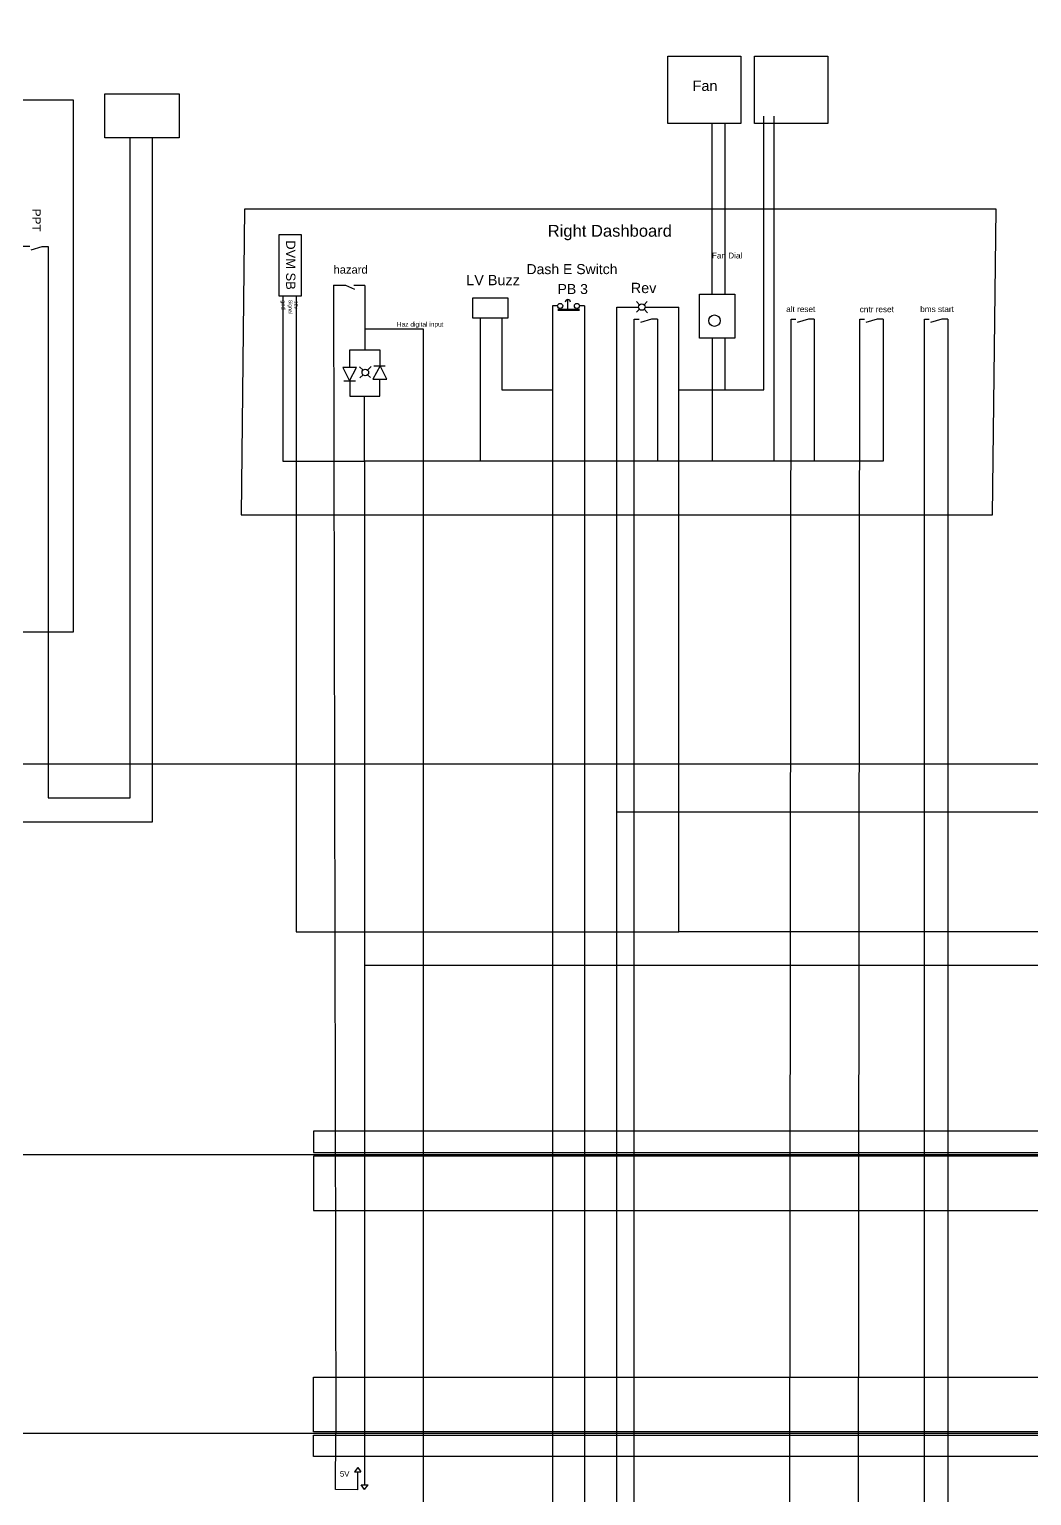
# Model space of a CAD drawing. Header units: inches. Extents: x -6006 to 7910, y 240 to 7918.
# Drawn here: x -4286 to -3545, y 3203 to 4287 of the extents above; entities that cross this region are included whole.
import ezdxf

# ---------------------------------------------------------------- set-up
doc = ezdxf.new("R2010")
doc.units = ezdxf.units.IN
doc.header["$MEASUREMENT"] = 0
doc.styles.get("Standard").update_dxf_attribs({"font": 'arial.ttf'})

msp = doc.modelspace()

# ---------------------------------------------------------------- linework, layer by layer
at = {"color": 3}
for p, q in [((-3781.2, 4091.2), (-3781.2, 4217.3)), ((-3735.4, 3967.6), (-3735.4, 4222.7)), ((-4098.5, 4089.5), (-4098.5, 3967.6)), ((-3952.6, 4073.3), (-3952.6, 3967.6)), ((-3825.9, 4072.7), (-3834.2, 4070.2)), ((-3821.5, 4072.7), (-3825.9, 4072.7)), ((-3821.5, 4072.7), (-3821.5, 3967.6)), ((-3705.7, 4072.7), (-3705.7, 3967.6)), ((-3654.9, 4072.7), (-3654.9, 3967.6)), ((-3781.2, 4046.2), (-3781.2, 3967.6)), ((-4038, 3967.6), (-4038, 4015.6)), ((-4098.5, 3967.6), (-4038, 3967.6)), ((-4038, 3249.4), (-4038, 3211.2))]:
    msp.add_line(p, q, dxfattribs=at)
at = {"color": 1}
for p, q in [((-3771.5, 4091.2), (-3771.5, 4217.3)), ((-4061, 4097.7), (-4061, 4097.7)), ((-4061, 4097.7), (-4059.3, 3249.4)), ((-4088.6, 4089.5), (-4088.6, 3619.9)), ((-3887.8, 4080.4), (-3887.8, 4087.1)), ((-3875.6, 4082.4), (-3879.2, 4082.4)), ((-4088.6, 3619.9), (-3805.8, 3619.9)), ((-4059.5, 3207.8), (-4059.3, 3249.4)), ((-4043.1, 3207.6), (-4043.1, 3220.8)), ((-4043.1, 3207.6), (-4059.5, 3207.8))]:
    msp.add_line(p, q, dxfattribs=at)
for p, q in [((-4037.8, 4097.6), (-4046.1, 4097.6)), ((-4037.8, 4097.6), (-4037.8, 4065.4)), ((-3830.8, 4081.6), (-3805.8, 4081.6)), ((-4037.8, 4065.4), (-4037.8, 4049.6)), ((-3724.8, 2119.6), (-3722.9, 4072.7)), ((-3674, 2179.3), (-3672.1, 4072.7)), ((-4031.1, 4038.2), (-4022.9, 4038.2))]:
    msp.add_line(p, q)
at = {"color": 1, "ltscale": 5}
for p, q in [((-3834.9, 4083.3), (-3837.2, 4085.6)), ((-3829.1, 4085.7), (-3831.5, 4083.3)), ((-3834.9, 4079.9), (-3837.1, 4077.7)), ((-3831.5, 4079.9), (-3828.9, 4077.3)), ((-4041.7, 4037.5), (-4039.2, 4035)), ((-4039.2, 4031.6), (-4041.5, 4029.2)), ((-4035.8, 4035), (-4033.1, 4037.7)), ((-4035.8, 4031.6), (-4033.6, 4029.4)), ((-4043.1, 3224.1), (-4045.6, 3220.8)), ((-4045.6, 3220.8), (-4040.7, 3220.8)), ((-4043.1, 3224.1), (-4040.7, 3220.8))]:
    msp.add_line(p, q, dxfattribs=at)
at = {"color": 7}
for p, q in [((-3722.9, 4072.7), (-3719.4, 4072.7)), ((-3710.1, 4072.7), (-3718.4, 4070.2)), ((-3705.7, 4072.7), (-3710.1, 4072.7)), ((-3672.1, 4072.7), (-3668.7, 4072.7)), ((-3659.3, 4072.7), (-3667.7, 4070.2)), ((-3654.9, 4072.7), (-3659.3, 4072.7)), ((-3624.2, 4072.7), (-3620.8, 4072.7)), ((-3611.4, 4072.7), (-3619.8, 4070.2)), ((-3607, 4072.7), (-3611.4, 4072.7))]:
    msp.add_line(p, q, dxfattribs=at)
at = {"color": 3, "ltscale": 5}
for p, q in [((-3781.2, 4058.7), (-3781.2, 4046.2)), ((-4038, 3207.9), (-4040.5, 3211.2)), ((-4040.5, 3211.2), (-4035.5, 3211.2)), ((-4038, 3207.9), (-4035.5, 3211.2))]:
    msp.add_line(p, q, dxfattribs=at)
for points in [[(-3851.6, 3708.6), (-3093.1, 3708.6), (-3093.1, 4241), (-3403.1, 4241), (-3403.1, 4286.8), (-3415.3, 4286.8)], [(-4285.5, 4126.3), (-4292.4, 4126.3), (-4292.4, 3701.2), (-4194.8, 3701.2), (-4194.8, 4206.5)], [(-4284.5, 4123.8), (-4276.2, 4126.3), (-4271.8, 4126.3), (-4271.8, 3719), (-4211.2, 3719), (-4211.2, 4206.5)], [(-5410.6, 2463.1), (-5376.3, 2463.1), (-5376.3, 2640.1), (-3851.6, 2640.1), (-3851.6, 4081.6), (-3835.6, 4081.6)], [(-3875.6, 4082.4), (-3875.6, 2091.1), (-5075.9, 2091.1), (-5075.9, 1891.9)], [(-5410.6, 2454.6), (-5368.3, 2454.6), (-5368.3, 2628.5), (-3838.7, 2628.5), (-3838.7, 4072.7), (-3835.2, 4072.7)], [(-4037.8, 4065.4), (-3994.7, 4065.4), (-3994.7, 2984.2), (-4828.5, 2984.2), (-4828.5, 2965.9)], [(-2281.5, 2554.4), (-3624.2, 2554.7), (-3624.2, 4072.7)], [(-4037.8, 4049.6), (-4049.1, 4049.6), (-4049.1, 4036.8), (-4054.1, 4036.8), (-4049.2, 4027), (-4043.9, 4036.8), (-4049.1, 4036.8)], [(-4026.5, 4038.2), (-4026.5, 4049.6), (-4037.8, 4049.6)], [(-4038, 4015.6), (-4026.7, 4015.6), (-4026.7, 4028.4), (-4021.7, 4028.4), (-4026.5, 4038.2), (-4031.9, 4028.4), (-4026.7, 4028.4)], [(-4053.3, 4027), (-4044.7, 4027)], [(-4049, 4027), (-4049, 4015.6), (-4038, 4015.6)]]:
    msp.add_lwpolyline(points)
at = {"color": 5}
for points in [[(-3814, 4266.9), (-3759.9, 4266.9), (-3759.9, 4217.3), (-3814, 4217.3)], [(-3749.8, 4266.9), (-3695.8, 4266.9), (-3695.8, 4217.3), (-3749.8, 4217.3)], [(-4253.4, 3841.4), (-5057.3, 3841.4), (-5057.3, 4234.6), (-4253.4, 4234.6)], [(-4129.3, 3928.1), (-3573.9, 3928.1), (-3571.3, 4153.8), (-4126.7, 4153.8)], [(-5512.6, 3455.3), (-2606.9, 3455.3), (-2606.9, 3743.8), (-5512.6, 3743.8)], [(-5511.3, 3249.4), (-2373.1, 3249.4), (-2373.1, 1755.4), (-5511.3, 1755.4)]]:
    msp.add_lwpolyline(points, close=True, dxfattribs=at)
at = {"color": 6}
for points in [[(-4229.9, 4206.5), (-4229.9, 4239.2), (-4175.1, 4239.2), (-4175.1, 4206.5)], [(-4075.7, 3456.9), (-2704.8, 3456.9), (-2704.8, 3472.6), (-4075.7, 3472.6)], [(-4075.7, 3413.9), (-2704.8, 3413.9), (-2704.8, 3454.2), (-4075.7, 3454.2)], [(-4075.7, 3290.8), (-2704.8, 3290.8), (-2704.8, 3250.5), (-4075.7, 3250.5)], [(-4075.7, 3247.9), (-2704.8, 3247.9), (-2704.8, 3232.2), (-4075.7, 3232.2)]]:
    msp.add_lwpolyline(points, close=True, dxfattribs=at)
at = {"color": 1}
for points in [[(-3771.5, 4020.5), (-3743, 4020.5), (-3743, 4222.7)], [(-4061, 4097.7), (-4052.2, 4097.7), (-4045.6, 4094.7)], [(-3837.2, 4085.6), (-3834.9, 4083.3)], [(-3829.1, 4085.7), (-3831.5, 4083.3)], [(-3895.4, 4082.4), (-3899.2, 4082.4), (-3899.2, 2123.3), (-5116.6, 2123.3), (-5116.6, 1891.9)], [(-3837.1, 4077.7), (-3834.9, 4079.9)], [(-3828.9, 4077.3), (-3831.5, 4079.9)], [(-3074.9, 3619.9), (-3805.8, 3619.9), (-3805.8, 4081.6)], [(-3936.7, 4073.3), (-3936.7, 4020.5), (-3899.2, 4020.5)], [(-3805.8, 4020.5), (-3771.5, 4020.5), (-3771.5, 4058.7)]]:
    msp.add_lwpolyline(points, dxfattribs=at)
at = {"color": 3, "ltscale": 5}
msp.add_lwpolyline([(-4084.8, 4135.2), (-4084.8, 4089.5), (-4101.1, 4089.5), (-4101.1, 4135.2)], close=True, dxfattribs=at)
for points in [[(-3958, 4088.5), (-3932.2, 4088.5), (-3932.2, 4073.3), (-3958, 4073.3)], [(-3790.6, 4091.2), (-3764.5, 4091.2), (-3764.5, 4058.7), (-3790.6, 4058.7)]]:
    msp.add_lwpolyline(points, close=True)
at = {"color": 1, "const_width": 1.91}
msp.add_lwpolyline([(-3879.2, 4079.5), (-3895.4, 4079.5)], dxfattribs=at)
at = {"ltscale": 5}
msp.add_lwpolyline([(-3607, 4072.7), (-3607, 2563), (-2281.4, 2562.7)], dxfattribs=at)
at = {"color": 3}
for points in [[(-3654.9, 3967.6), (-4038, 3967.6), (-4038, 3249.4)], [(-4038, 3595.3), (-2680.1, 3595.3), (-2680.1, 3918.5), (-3008.8, 3918.5)]]:
    msp.add_lwpolyline(points, dxfattribs=at)
at = {"color": 1}
for centre, radius in [((-3893.5, 4082.4), 1.91), ((-3881.1, 4082.4), 1.91), ((-3833.2, 4081.6), 2.4)]:
    msp.add_circle(centre, radius, dxfattribs=at)
at = {"color": 1, "ltscale": 5}
for centre, radius in [((-3833.2, 4081.6), 2.4), ((-4037.5, 4033.3), 2.43)]:
    msp.add_circle(centre, radius, dxfattribs=at)
msp.add_circle((-3779.5, 4071.5), 4.24)
at = {"color": 1}
msp.add_arc((-3887.8, 4085.2), 1.91, 0, 180, dxfattribs=at)

# ---------------------------------------------------------------- texts
msp.add_text('PPT', height=6.24, rotation=270).set_placement((-4283.6, 4154.2))
at = {"color": 3}
msp.add_text('DVM SB', height=6.83, rotation=270, dxfattribs=at).set_placement((-4096, 4130.9))
for s, height, p in [('hazard', 5.91, (-4061, 4106.3)), ('Dash E Switch', 7.404, (-3918.4, 4105.9))]:
    msp.add_text(s, height=height, dxfattribs=at).set_placement(p)
at = {"color": 1}
msp.add_text('PB 3', height=7.4, dxfattribs=at).set_placement((-3895.4, 4091.2))
at = {"ltscale": 5}
for s, height, p in [('gnd', 2.95, (-4099.5, 4086.6)), ('Signal', 2.66, (-4094.1, 4086.9)), ('12v', 2.66, (-4089.9, 4086.1))]:
    msp.add_text(s, height=height, rotation=270, dxfattribs=at).set_placement(p)
msp.add_text('Haz digital input', height=3.473).set_placement((-4014.2, 4067.1))
at = {"color": 1}
msp.add_text('5V', height=4.13, rotation=359.6073, dxfattribs=at).set_placement((-4056.3, 3217.3))
for s, width, gutter_width, insert, char_height, attachment_point in [('Fan', 27.146, 38.1, (-3795.6, 4248.9), 7.62, 1), ('Right Dashboard', 149.565, 43.8, (-3810.9, 4142.3), 8.755, 3), ('Fan Dial', 68.185, 21.7, (-3781.4, 4121.8), 4.33, 1), ('LV Buzz', 44.434, 38.1, (-3962.9, 4105.3), 7.62, 1), ('Rev', 27.146, 38.1, (-3841.3, 4099.5), 7.62, 1), ('alt reset', 68.185, 21.7, (-3726.5, 4082.2), 4.33, 1), ('cntr reset', 68.185, 21.7, (-3672.1, 4082.1), 4.33, 1), ('bms start', 68.185, 21.7, (-3627.4, 4082.2), 4.33, 1)]:
    msp.add_mtext_dynamic_manual_height_columns(s, width=width, gutter_width=gutter_width, heights=[0], dxfattribs=dict(insert=insert, char_height=char_height, attachment_point=attachment_point))

doc.saveas('drawing.dxf')
